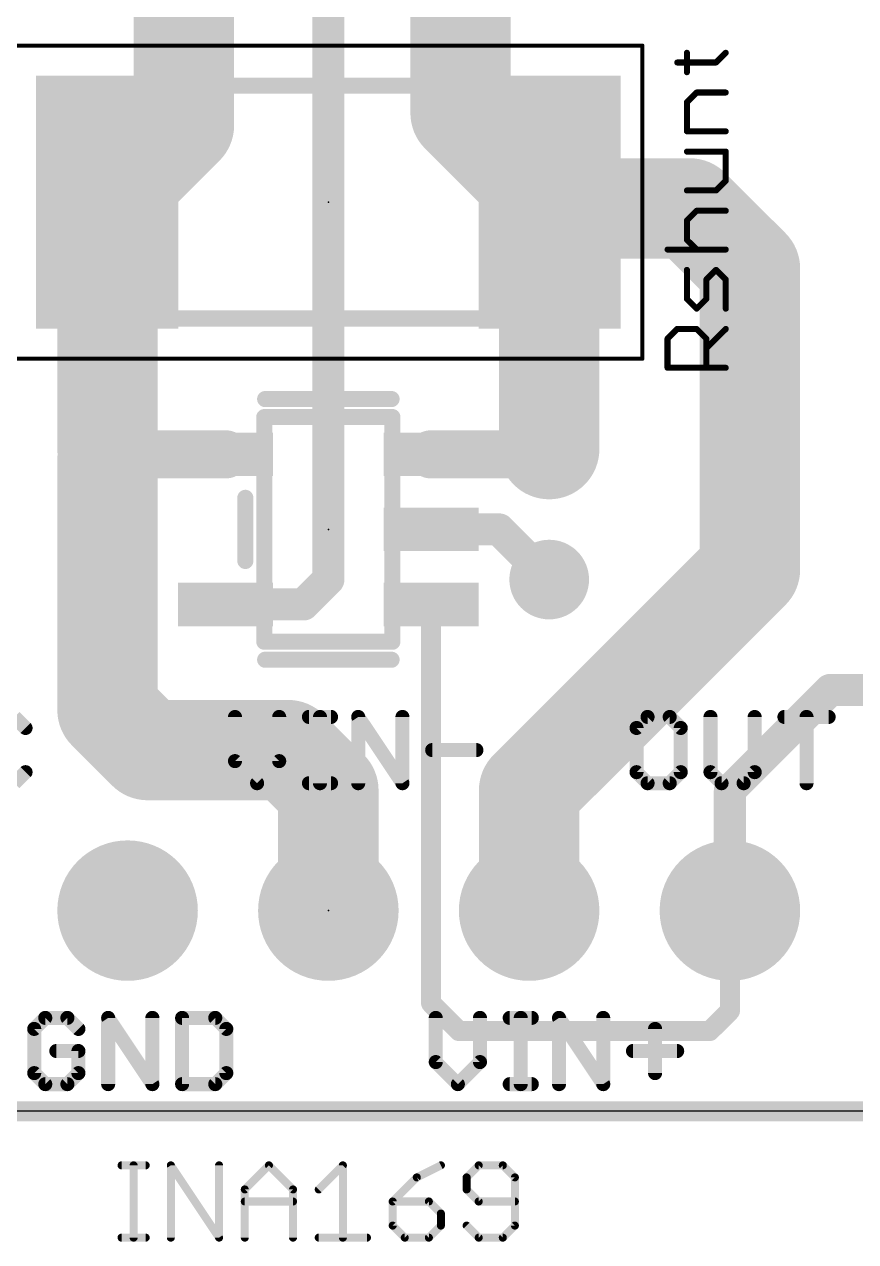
# Model space of a CAD drawing. Extents: x -4.8 to 24, y -1.7 to 22.6.
# Drawn here: x 7.58 to 18.1, y -1.65 to 13.76 of the extents above; entities that cross this region are included whole.
import ezdxf

# ---------------------------------------------------------------- set-up
doc = ezdxf.new("R2010")
doc.units = 0
for name, color, linetype in [('1', 12, 'CONTINUOUS'), ('16', 132, 'CONTINUOUS'), ('17', 110, 'CONTINUOUS'), ('18', 110, 'CONTINUOUS'), ('20', 53, 'CONTINUOUS'), ('21', 40, 'CONTINUOUS'), ('23', 53, 'CONTINUOUS'), ('27', 253, 'CONTINUOUS'), ('39', 12, 'CONTINUOUS'), ('51', 253, 'CONTINUOUS')]:
    doc.layers.add(name, color=color, linetype=linetype)

# ---------------------------------------------------------------- blocks, each defined once
blk = doc.blocks.new('RECT')
blk.add_solid([(-0.5, -0.5), (0.5, -0.5), (-0.5, 0.5), (0.5, 0.5)])
blk = doc.blocks.new('ROUNDP')
at = {"const_width": 0.5}
blk.add_lwpolyline([(0, -0.25, 1), (0, 0.25, 1), (0, -0.25)], format="xyb", dxfattribs=at)
blk = doc.blocks.new('ROUNDV')
at = {"const_width": 0.5}
blk.add_lwpolyline([(0, -0.25, 1), (0, 0.25, 1), (0, -0.25)], format="xyb", dxfattribs=at)

msp = doc.modelspace()

# ---------------------------------------------------------------- linework, layer by layer
at = {"layer": '1'}
for points, const_width in [([(11.43, 6.731), (11.43, 18.796)], 0.4064), ([(9.603, 17.376), (9.603, 12.482)], 1.27), ([(13.103, 17.376), (13.103, 12.636)], 1.27), ([(13.103, 12.636), (14.23, 11.509)], 1.27), ([(9.603, 12.482), (8.63, 11.509)], 1.27), ([(8.636, 11.503), (8.63, 11.509)], 1.27), ([(8.636, 8.382), (8.636, 11.503)], 1.27), ([(14.224, 11.503), (14.23, 11.509)], 1.27), ([(14.224, 8.382), (14.224, 11.503)], 1.27), ([(14.309, 11.43), (14.23, 11.509)], 1.27), ([(16.002, 11.43), (14.309, 11.43)], 1.27), ([(16.764, 10.668), (16.002, 11.43)], 1.27), ([(16.764, 6.858), (16.764, 10.668)], 1.27), ([(8.636, 8.25), (8.702, 8.316)], 1.27), ([(8.636, 5.08), (8.636, 8.25)], 1.27), ([(8.702, 8.316), (8.636, 8.382)], 0.6096), ([(14.158, 8.316), (14.224, 8.382)], 0.6096), ([(10.1299, 8.316), (8.702, 8.316)], 0.6096), ([(12.7301, 8.316), (14.158, 8.316)], 0.6096), ([(12.7301, 7.366), (13.589, 7.366)], 0.4064), ([(13.589, 7.366), (14.224, 6.731)], 0.4064), ([(13.97, 4.064), (16.764, 6.858)], 1.27), ([(11.115, 6.416), (11.43, 6.731)], 0.4064), ([(10.1299, 6.416), (11.115, 6.416)], 0.4064), ([(12.7301, 6.416), (12.7301, 1.3669)], 0.254), ([(9.144, 4.572), (8.636, 5.08)], 1.27), ([(17.78, 5.334), (16.51, 4.064)], 0.4064), ([(21.336, 5.334), (17.78, 5.334)], 0.4064), ([(10.922, 4.572), (9.144, 4.572)], 1.27), ([(11.43, 4.064), (10.922, 4.572)], 1.27), ([(11.43, 2.54), (11.43, 4.064)], 1.27), ([(13.97, 2.54), (13.97, 4.064)], 1.27), ([(16.51, 4.064), (16.51, 2.54)], 0.4064), ([(16.51, 1.27), (16.51, 2.54)], 0.254), ([(12.7301, 1.3669), (13.081, 1.016)], 0.254), ([(16.256, 1.016), (16.51, 1.27)], 0.254), ([(13.081, 1.016), (16.256, 1.016)], 0.254)]:
    msp.add_lwpolyline(points, dxfattribs=dict(at, const_width=const_width))
for points, const_width in [([(13.3275, 12.8605, 1), (12.8785, 12.4115)], 0.635), ([(9.8275, 12.2575, 1), (9.3785, 12.7065)], 0.635), ([(12.7855, 12.636, 1), (13.4205, 12.636)], 0.635), ([(9.2855, 12.482, 1), (9.9205, 12.482)], 0.635), ([(8.8545, 11.7335, 1), (8.4055, 11.2845)], 0.635), ([(8.4055, 11.7335, 1), (8.8545, 11.2845)], 0.635), ([(8.9535, 11.503, 1), (8.3185, 11.503)], 0.635), ([(8.4115, 11.2785, 1), (8.8605, 11.7275)], 0.635), ([(14.5415, 11.503, 1), (13.9065, 11.503)], 0.635), ([(13.9995, 11.7275, 1), (14.4485, 11.2785)], 0.635), ([(14.4545, 11.7335, 1), (14.0055, 11.2845)], 0.635), ([(14.309, 11.7475, 1), (14.309, 11.1125)], 0.635), ([(14.4545, 11.2845, 1), (14.0055, 11.7335)], 0.635), ([(14.0055, 11.2845, 1), (14.4545, 11.7335)], 0.635), ([(16.2265, 11.6545, 1), (15.7775, 11.2055)], 0.635), ([(16.002, 11.1125, 1), (16.002, 11.7475)], 0.635), ([(14.0845, 11.2055, 1), (14.5335, 11.6545)], 0.635), ([(17.0815, 10.668, 1), (16.4465, 10.668)], 0.635), ([(16.5395, 10.4435, 1), (16.9885, 10.8925)], 0.635), ([(8.9265, 8.0915, 1), (8.4775, 8.5405)], 0.635), ([(8.9535, 8.25, 1), (8.3185, 8.25)], 0.635), ([(8.4115, 8.4745, 1), (8.8605, 8.0255)], 0.635), ([(8.3185, 8.382, 1), (8.9535, 8.382)], 0.635), ([(8.7438, 8.4898, 1), (8.5282, 8.2742)], 0.3048), ([(13.9065, 8.382, 1), (14.5415, 8.382)], 0.635), ([(14.3318, 8.2742, 1), (14.1162, 8.4898)], 0.3048), ([(8.702, 8.4684, 1), (8.702, 8.1636)], 0.3048), ([(8.5942, 8.2082, 1), (8.8098, 8.4238)], 0.3048), ([(10.1299, 8.1636, 1), (10.1299, 8.4684)], 0.3048), ([(12.7301, 8.4684, 1), (12.7301, 8.1636)], 0.3048), ([(14.0502, 8.4238, 1), (14.2658, 8.2082)], 0.3048), ([(14.158, 8.1636, 1), (14.158, 8.4684)], 0.3048), ([(12.7301, 7.4676, 1), (12.7301, 7.2644)], 0.2032), ([(13.6608, 7.4378, 1), (13.5172, 7.2942)], 0.2032), ([(13.589, 7.2644, 1), (13.589, 7.4676)], 0.2032), ([(16.9885, 6.6335, 1), (16.5395, 7.0825)], 0.635), ([(16.4465, 6.858, 1), (17.0815, 6.858)], 0.635), ([(11.3284, 6.731, 1), (11.5316, 6.731)], 0.2032), ([(11.5018, 6.6592, 1), (11.3582, 6.8028)], 0.2032), ([(14.1522, 6.6592, 1), (14.2958, 6.8028)], 0.2032), ([(10.1299, 6.5176, 1), (10.1299, 6.3144)], 0.2032), ([(11.0432, 6.4878, 1), (11.1868, 6.3442)], 0.2032), ([(11.115, 6.3144, 1), (11.115, 6.5176)], 0.2032), ([(12.7936, 6.416, 1), (12.6666, 6.416)], 0.127), ([(8.8605, 5.3045, 1), (8.4115, 4.8555)], 0.635), ([(8.3185, 5.08, 1), (8.9535, 5.08)], 0.635), ([(17.78, 5.4356, 1), (17.78, 5.2324)], 0.2032), ([(17.8518, 5.2622, 1), (17.7082, 5.4058)], 0.2032), ([(9.144, 4.8895, 1), (9.144, 4.2545)], 0.635), ([(8.9195, 4.3475, 1), (9.3685, 4.7965)], 0.635), ([(11.1465, 4.7965, 1), (10.6975, 4.3475)], 0.635), ([(10.922, 4.2545, 1), (10.922, 4.8895)], 0.635), ([(11.7475, 4.064, 1), (11.1125, 4.064)], 0.635), ([(14.2875, 4.064, 1), (13.6525, 4.064)], 0.635), ([(11.2055, 3.8395, 1), (11.6545, 4.2885)], 0.635), ([(13.7455, 4.2885, 1), (14.1945, 3.8395)], 0.635), ([(16.6116, 4.064, 1), (16.4084, 4.064)], 0.2032), ([(16.4382, 4.1358, 1), (16.5818, 3.9922)], 0.2032), ([(11.1125, 2.54, 1), (11.7475, 2.54)], 0.635), ([(13.6525, 2.54, 1), (14.2875, 2.54)], 0.635), ([(16.4084, 2.54, 1), (16.6116, 2.54)], 0.2032), ([(16.5735, 2.54, 1), (16.4465, 2.54)], 0.127), ([(12.775, 1.4118, 1), (12.6852, 1.322)], 0.127), ([(12.6666, 1.3669, 1), (12.7936, 1.3669)], 0.127), ([(16.5549, 1.2251, 1), (16.4651, 1.3149)], 0.127), ([(16.4465, 1.27, 1), (16.5735, 1.27)], 0.127), ([(13.081, 1.0795, 1), (13.081, 0.9525)], 0.127), ([(13.0361, 0.9711, 1), (13.1259, 1.0609)], 0.127), ([(16.2111, 1.0609, 1), (16.3009, 0.9711)], 0.127), ([(16.256, 0.9525, 1), (16.256, 1.0795)], 0.127)]:
    msp.add_lwpolyline(points, format="xyb", dxfattribs=dict(at, const_width=const_width))
at = {"layer": '16'}
for points, const_width in [([(14.224, 6.731), (14.478, 6.731)], 0.4064), ([(22.86, 0), (0, 0)], 0.254)]:
    msp.add_lwpolyline(points, dxfattribs=dict(at, const_width=const_width))
at = {"layer": '16', "const_width": 0.2032}
for points in [[(14.224, 6.8326, 1), (14.224, 6.6294)], [(14.478, 6.6294, 1), (14.478, 6.8326)]]:
    msp.add_lwpolyline(points, format="xyb", dxfattribs=at)
at = {"layer": '20'}
msp.add_line((20.32, 0), (2.54, 0), dxfattribs=at)
at = {"layer": '21'}
for points, const_width in [([(15.9664, 13.1542), (15.9664, 13.3999)], 0.0762), ([(16.335, 13.277), (16.4579, 13.3999)], 0.0762), ([(15.8435, 13.277), (16.335, 13.277)], 0.0762), ([(15.9664, 12.7744), (16.0893, 12.8972)], 0.0762), ([(15.9664, 12.4058), (15.9664, 12.7744)], 0.0762), ([(16.0893, 12.8972), (16.4579, 12.8972)], 0.0762), ([(16.4579, 12.4058), (15.9664, 12.4058)], 0.0762), ([(16.4579, 12.1488), (15.9664, 12.1488)], 0.0762), ([(16.4579, 11.7802), (16.4579, 12.1488)], 0.0762), ([(16.335, 11.6573), (16.4579, 11.7802)], 0.0762), ([(15.9664, 11.6573), (16.335, 11.6573)], 0.0762), ([(15.9664, 11.2775), (16.0893, 11.4004)], 0.0762), ([(16.0893, 11.4004), (16.4579, 11.4004)], 0.0762), ([(15.9664, 11.0318), (15.9664, 11.2775)], 0.0762), ([(15.7207, 10.9089), (16.4579, 10.9089)], 0.0762), ([(16.0893, 10.9089), (15.9664, 11.0318)], 0.0762), ([(15.9664, 10.2834), (15.9664, 10.652)], 0.0762), ([(16.335, 10.652), (16.2122, 10.5291)], 0.0762), ([(16.4579, 10.5291), (16.335, 10.652)], 0.0762), ([(16.2122, 10.5291), (16.2122, 10.2834)], 0.0762), ([(16.4579, 10.1605), (16.4579, 10.5291)], 0.0762), ([(16.0893, 10.1605), (15.9664, 10.2834)], 0.0762), ([(16.2122, 10.2834), (16.0893, 10.1605)], 0.0762), ([(15.7207, 9.7807), (15.8435, 9.9036)], 0.0762), ([(15.8435, 9.9036), (16.0893, 9.9036)], 0.0762), ([(16.0893, 9.9036), (16.2122, 9.7807)], 0.0762), ([(16.2122, 9.6578), (16.4579, 9.9036)], 0.0762), ([(15.7207, 9.4121), (15.7207, 9.7807)], 0.0762), ([(16.2122, 9.7807), (16.2122, 9.4121)], 0.0762), ([(16.4579, 9.4121), (15.7207, 9.4121)], 0.0762), ([(10.63, 9.016), (12.23, 9.016)], 0.2032), ([(10.38, 6.966), (10.38, 7.766)], 0.2032), ([(10.63, 5.716), (12.23, 5.716)], 0.2032), ([(7.5992, 4.852), (7.4594, 4.9918)], 0.1778), ([(10.2489, 4.9918), (10.2489, 4.4325)], 0.1778), ([(10.8082, 4.4325), (10.8082, 4.9918)], 0.1778), ([(11.1844, 4.9918), (11.4641, 4.9918)], 0.1778), ([(11.3242, 4.1529), (11.3242, 4.9918)], 0.1778), ([(11.8081, 4.1529), (11.8081, 4.9918)], 0.1778), ([(11.8081, 4.9918), (12.3674, 4.1529)], 0.1778), ([(12.3674, 4.1529), (12.3674, 4.9918)], 0.1778), ([(15.4687, 4.9918), (15.3289, 4.852)], 0.1778), ([(15.3289, 4.852), (15.3289, 4.2927)], 0.1778), ([(15.7484, 4.9918), (15.4687, 4.9918)], 0.1778), ([(15.8882, 4.852), (15.7484, 4.9918)], 0.1778), ([(15.8882, 4.2927), (15.8882, 4.852)], 0.1778), ([(16.2644, 4.9918), (16.2644, 4.2927)], 0.1778), ([(16.8237, 4.2927), (16.8237, 4.9918)], 0.1778), ([(17.1999, 4.9918), (17.7592, 4.9918)], 0.1778), ([(17.4796, 4.1529), (17.4796, 4.9918)], 0.1778), ([(12.7436, 4.5724), (13.3029, 4.5724)], 0.1778), ([(10.2489, 4.4325), (10.5285, 4.1529)], 0.1778), ([(10.5285, 4.1529), (10.8082, 4.4325)], 0.1778), ([(7.4594, 4.1529), (7.5992, 4.2927)], 0.1778), ([(15.3289, 4.2927), (15.4687, 4.1529)], 0.1778), ([(15.7484, 4.1529), (15.8882, 4.2927)], 0.1778), ([(16.2644, 4.2927), (16.4042, 4.1529)], 0.1778), ([(16.6839, 4.1529), (16.8237, 4.2927)], 0.1778), ([(11.1844, 4.1529), (11.4641, 4.1529)], 0.1778), ([(15.4687, 4.1529), (15.7484, 4.1529)], 0.1778), ([(16.4042, 4.1529), (16.6839, 4.1529)], 0.1778), ([(7.8487, 1.1818), (7.7089, 1.042)], 0.1778), ([(8.1284, 1.1818), (7.8487, 1.1818)], 0.1778), ([(8.2682, 1.042), (8.1284, 1.1818)], 0.1778), ([(8.6444, 0.3429), (8.6444, 1.1818)], 0.1778), ([(8.6444, 1.1818), (9.2037, 0.3429)], 0.1778), ([(9.2037, 0.3429), (9.2037, 1.1818)], 0.1778), ([(9.5799, 1.1818), (9.5799, 0.3429)], 0.1778), ([(9.9994, 1.1818), (9.5799, 1.1818)], 0.1778), ([(10.1392, 1.042), (9.9994, 1.1818)], 0.1778), ([(12.7889, 1.1818), (12.7889, 0.6225)], 0.1778), ([(13.3482, 0.6225), (13.3482, 1.1818)], 0.1778), ([(13.7244, 1.1818), (14.0041, 1.1818)], 0.1778), ([(13.8642, 0.3429), (13.8642, 1.1818)], 0.1778), ([(14.3481, 0.3429), (14.3481, 1.1818)], 0.1778), ([(14.3481, 1.1818), (14.9074, 0.3429)], 0.1778), ([(14.9074, 0.3429), (14.9074, 1.1818)], 0.1778), ([(7.7089, 1.042), (7.7089, 0.4827)], 0.1778), ([(10.1392, 0.4827), (10.1392, 1.042)], 0.1778), ([(15.5633, 1.042), (15.5633, 0.4827)], 0.1778), ([(8.2682, 0.7624), (7.9885, 0.7624)], 0.1778), ([(8.2682, 0.4827), (8.2682, 0.7624)], 0.1778), ([(15.2836, 0.7624), (15.8429, 0.7624)], 0.1778), ([(12.7889, 0.6225), (13.0685, 0.3429)], 0.1778), ([(13.0685, 0.3429), (13.3482, 0.6225)], 0.1778), ([(7.7089, 0.4827), (7.8487, 0.3429)], 0.1778), ([(8.1284, 0.3429), (8.2682, 0.4827)], 0.1778), ([(9.9994, 0.3429), (10.1392, 0.4827)], 0.1778), ([(7.8487, 0.3429), (8.1284, 0.3429)], 0.1778), ([(9.5799, 0.3429), (9.9994, 0.3429)], 0.1778), ([(13.7244, 0.3429), (14.0041, 0.3429)], 0.1778)]:
    msp.add_lwpolyline(points, dxfattribs=dict(at, const_width=const_width))
for points, const_width in [([(15.9855, 13.3999, 1), (15.9474, 13.3999)], 0.0381), ([(16.4714, 13.3864, 1), (16.4444, 13.4134)], 0.0381), ([(15.8435, 13.2961, 1), (15.8435, 13.258)], 0.0381), ([(16.3216, 13.2905, 1), (16.3485, 13.2636)], 0.0381), ([(16.335, 13.258, 1), (16.335, 13.2961)], 0.0381), ([(15.9474, 13.1542, 1), (15.9855, 13.1542)], 0.0381), ([(15.9529, 12.7878, 1), (15.9799, 12.7609)], 0.0381), ([(15.9855, 12.7744, 1), (15.9474, 12.7744)], 0.0381), ([(16.0893, 12.9163, 1), (16.0893, 12.8782)], 0.0381), ([(16.1028, 12.8838, 1), (16.0758, 12.9107)], 0.0381), ([(16.4579, 12.8782, 1), (16.4579, 12.9163)], 0.0381), ([(15.9664, 12.4248, 1), (15.9664, 12.3867)], 0.0381), ([(15.9474, 12.4058, 1), (15.9855, 12.4058)], 0.0381), ([(16.4579, 12.3867, 1), (16.4579, 12.4248)], 0.0381), ([(15.9664, 12.1679, 1), (15.9664, 12.1298)], 0.0381), ([(16.477, 12.1488, 1), (16.4389, 12.1488)], 0.0381), ([(16.4579, 12.1298, 1), (16.4579, 12.1679)], 0.0381), ([(16.4389, 11.7802, 1), (16.477, 11.7802)], 0.0381), ([(16.4714, 11.7667, 1), (16.4444, 11.7937)], 0.0381), ([(15.9664, 11.6764, 1), (15.9664, 11.6383)], 0.0381), ([(16.3216, 11.6708, 1), (16.3485, 11.6439)], 0.0381), ([(16.335, 11.6383, 1), (16.335, 11.6764)], 0.0381), ([(16.0893, 11.4195, 1), (16.0893, 11.3814)], 0.0381), ([(16.1028, 11.3869, 1), (16.0758, 11.4139)], 0.0381), ([(16.4579, 11.3814, 1), (16.4579, 11.4195)], 0.0381), ([(15.9529, 11.291, 1), (15.9799, 11.2641)], 0.0381), ([(15.9855, 11.2775, 1), (15.9474, 11.2775)], 0.0381), ([(15.7207, 10.928, 1), (15.7207, 10.8899)], 0.0381), ([(15.9799, 11.0453, 1), (15.9529, 11.0183)], 0.0381), ([(15.9474, 11.0318, 1), (15.9855, 11.0318)], 0.0381), ([(16.4579, 10.8899, 1), (16.4579, 10.928)], 0.0381), ([(16.0758, 10.8955, 1), (16.1028, 10.9224)], 0.0381), ([(15.9855, 10.652, 1), (15.9474, 10.652)], 0.0381), ([(16.3485, 10.6655, 1), (16.3216, 10.6385)], 0.0381), ([(16.3485, 10.6385, 1), (16.3216, 10.6655)], 0.0381), ([(16.2312, 10.5291, 1), (16.1931, 10.5291)], 0.0381), ([(16.1987, 10.5426, 1), (16.2256, 10.5157)], 0.0381), ([(16.477, 10.5291, 1), (16.4389, 10.5291)], 0.0381), ([(16.4444, 10.5157, 1), (16.4714, 10.5426)], 0.0381), ([(15.9799, 10.2969, 1), (15.9529, 10.2699)], 0.0381), ([(15.9474, 10.2834, 1), (15.9855, 10.2834)], 0.0381), ([(16.0758, 10.174, 1), (16.1028, 10.147)], 0.0381), ([(16.0758, 10.147, 1), (16.1028, 10.174)], 0.0381), ([(16.1931, 10.2834, 1), (16.2312, 10.2834)], 0.0381), ([(16.2256, 10.2699, 1), (16.1987, 10.2969)], 0.0381), ([(16.4389, 10.1605, 1), (16.477, 10.1605)], 0.0381), ([(15.8435, 9.9226, 1), (15.8435, 9.8845)], 0.0381), ([(15.857, 9.8901, 1), (15.8301, 9.9171)], 0.0381), ([(16.1028, 9.9171, 1), (16.0758, 9.8901)], 0.0381), ([(16.0893, 9.8845, 1), (16.0893, 9.9226)], 0.0381), ([(16.4714, 9.8901, 1), (16.4444, 9.9171)], 0.0381), ([(15.7397, 9.7807, 1), (15.7016, 9.7807)], 0.0381), ([(15.7072, 9.7942, 1), (15.7341, 9.7672)], 0.0381), ([(16.2312, 9.7807, 1), (16.1931, 9.7807)], 0.0381), ([(16.1987, 9.7672, 1), (16.2256, 9.7942)], 0.0381), ([(16.1987, 9.6713, 1), (16.2256, 9.6444)], 0.0381), ([(15.7016, 9.4121, 1), (15.7397, 9.4121)], 0.0381), ([(15.7207, 9.4312, 1), (15.7207, 9.3931)], 0.0381), ([(16.1931, 9.4121, 1), (16.2312, 9.4121)], 0.0381), ([(16.4579, 9.3931, 1), (16.4579, 9.4312)], 0.0381), ([(10.63, 9.0668, 1), (10.63, 8.9652)], 0.1016), ([(12.23, 8.9652, 1), (12.23, 9.0668)], 0.1016), ([(10.4308, 7.766, 1), (10.3292, 7.766)], 0.1016), ([(10.3292, 6.966, 1), (10.4308, 6.966)], 0.1016), ([(10.63, 5.7668, 1), (10.63, 5.6652)], 0.1016), ([(12.23, 5.6652, 1), (12.23, 5.7668)], 0.1016), ([(10.2934, 4.9918, 1), (10.2045, 4.9918)], 0.0889), ([(10.8526, 4.9918, 1), (10.7637, 4.9918)], 0.0889), ([(11.1844, 5.0363, 1), (11.1844, 4.9474)], 0.0889), ([(11.3687, 4.9918, 1), (11.2798, 4.9918)], 0.0889), ([(11.4641, 4.9474, 1), (11.4641, 5.0363)], 0.0889), ([(11.8451, 5.0165, 1), (11.7711, 4.9672)], 0.0889), ([(11.8525, 4.9918, 1), (11.7636, 4.9918)], 0.0889), ([(12.4118, 4.9918, 1), (12.3229, 4.9918)], 0.0889), ([(15.3734, 4.852, 1), (15.2845, 4.852)], 0.0889), ([(15.4687, 5.0363, 1), (15.4687, 4.9474)], 0.0889), ([(15.5001, 4.9604, 1), (15.4373, 5.0232)], 0.0889), ([(15.7798, 5.0232, 1), (15.7169, 4.9604)], 0.0889), ([(15.7484, 4.9474, 1), (15.7484, 5.0363)], 0.0889), ([(15.9326, 4.852, 1), (15.8437, 4.852)], 0.0889), ([(16.3089, 4.9918, 1), (16.22, 4.9918)], 0.0889), ([(16.8681, 4.9918, 1), (16.7792, 4.9918)], 0.0889), ([(17.1999, 5.0363, 1), (17.1999, 4.9474)], 0.0889), ([(17.524, 4.9918, 1), (17.4351, 4.9918)], 0.0889), ([(17.7592, 4.9474, 1), (17.7592, 5.0363)], 0.0889), ([(7.5678, 4.8206, 1), (7.6306, 4.8834)], 0.0889), ([(15.2975, 4.8834, 1), (15.3603, 4.8206)], 0.0889), ([(15.8567, 4.8206, 1), (15.9196, 4.8834)], 0.0889), ([(12.7436, 4.6168, 1), (12.7436, 4.5279)], 0.0889), ([(13.3029, 4.5279, 1), (13.3029, 4.6168)], 0.0889), ([(10.2803, 4.464, 1), (10.2175, 4.4011)], 0.0889), ([(10.2045, 4.4325, 1), (10.2934, 4.4325)], 0.0889), ([(10.7637, 4.4325, 1), (10.8526, 4.4325)], 0.0889), ([(10.8396, 4.4011, 1), (10.7767, 4.464)], 0.0889), ([(7.6306, 4.2613, 1), (7.5678, 4.3241)], 0.0889), ([(15.3603, 4.3241, 1), (15.2975, 4.2613)], 0.0889), ([(15.2845, 4.2927, 1), (15.3734, 4.2927)], 0.0889), ([(15.8437, 4.2927, 1), (15.9326, 4.2927)], 0.0889), ([(15.9196, 4.2613, 1), (15.8567, 4.3241)], 0.0889), ([(16.2958, 4.3241, 1), (16.233, 4.2613)], 0.0889), ([(16.22, 4.2927, 1), (16.3089, 4.2927)], 0.0889), ([(16.7792, 4.2927, 1), (16.8681, 4.2927)], 0.0889), ([(16.8551, 4.2613, 1), (16.7923, 4.3241)], 0.0889), ([(10.4971, 4.1843, 1), (10.56, 4.1215)], 0.0889), ([(10.4971, 4.1215, 1), (10.56, 4.1843)], 0.0889), ([(11.1844, 4.1974, 1), (11.1844, 4.1084)], 0.0889), ([(11.2798, 4.1529, 1), (11.3687, 4.1529)], 0.0889), ([(11.4641, 4.1084, 1), (11.4641, 4.1974)], 0.0889), ([(11.7636, 4.1529, 1), (11.8525, 4.1529)], 0.0889), ([(12.3229, 4.1529, 1), (12.4118, 4.1529)], 0.0889), ([(12.3304, 4.1282, 1), (12.4044, 4.1776)], 0.0889), ([(15.4687, 4.1974, 1), (15.4687, 4.1084)], 0.0889), ([(15.4373, 4.1215, 1), (15.5001, 4.1843)], 0.0889), ([(15.7169, 4.1843, 1), (15.7798, 4.1215)], 0.0889), ([(15.7484, 4.1084, 1), (15.7484, 4.1974)], 0.0889), ([(16.4042, 4.1974, 1), (16.4042, 4.1084)], 0.0889), ([(16.3728, 4.1215, 1), (16.4357, 4.1843)], 0.0889), ([(16.6524, 4.1843, 1), (16.7153, 4.1215)], 0.0889), ([(16.6839, 4.1084, 1), (16.6839, 4.1974)], 0.0889), ([(17.4351, 4.1529, 1), (17.524, 4.1529)], 0.0889), ([(7.8487, 1.2263, 1), (7.8487, 1.1374)], 0.0889), ([(7.8801, 1.1504, 1), (7.8173, 1.2132)], 0.0889), ([(8.1598, 1.2132, 1), (8.0969, 1.1504)], 0.0889), ([(8.1284, 1.1374, 1), (8.1284, 1.2263)], 0.0889), ([(8.6814, 1.2065, 1), (8.6074, 1.1572)], 0.0889), ([(8.6889, 1.1818, 1), (8.6, 1.1818)], 0.0889), ([(9.2481, 1.1818, 1), (9.1592, 1.1818)], 0.0889), ([(9.5799, 1.2263, 1), (9.5799, 1.1374)], 0.0889), ([(9.6244, 1.1818, 1), (9.5355, 1.1818)], 0.0889), ([(10.0308, 1.2132, 1), (9.968, 1.1504)], 0.0889), ([(9.9994, 1.1374, 1), (9.9994, 1.2263)], 0.0889), ([(12.8333, 1.1818, 1), (12.7445, 1.1818)], 0.0889), ([(13.3926, 1.1818, 1), (13.3037, 1.1818)], 0.0889), ([(13.7244, 1.2263, 1), (13.7244, 1.1374)], 0.0889), ([(13.9087, 1.1818, 1), (13.8198, 1.1818)], 0.0889), ([(14.0041, 1.1374, 1), (14.0041, 1.2263)], 0.0889), ([(14.3925, 1.1818, 1), (14.3036, 1.1818)], 0.0889), ([(14.3851, 1.2065, 1), (14.3111, 1.1572)], 0.0889), ([(14.9518, 1.1818, 1), (14.8629, 1.1818)], 0.0889), ([(7.7534, 1.042, 1), (7.6645, 1.042)], 0.0889), ([(7.6775, 1.0734, 1), (7.7403, 1.0106)], 0.0889), ([(8.2367, 1.0106, 1), (8.2996, 1.0734)], 0.0889), ([(10.1837, 1.042, 1), (10.0948, 1.042)], 0.0889), ([(10.1078, 1.0106, 1), (10.1706, 1.0734)], 0.0889), ([(15.6077, 1.042, 1), (15.5188, 1.042)], 0.0889), ([(7.9885, 0.8068, 1), (7.9885, 0.7179)], 0.0889), ([(8.3126, 0.7624, 1), (8.2237, 0.7624)], 0.0889), ([(8.2682, 0.7179, 1), (8.2682, 0.8068)], 0.0889), ([(15.2836, 0.8068, 1), (15.2836, 0.7179)], 0.0889), ([(15.8429, 0.7179, 1), (15.8429, 0.8068)], 0.0889), ([(12.8203, 0.654, 1), (12.7575, 0.5911)], 0.0889), ([(12.7445, 0.6225, 1), (12.8333, 0.6225)], 0.0889), ([(13.3037, 0.6225, 1), (13.3926, 0.6225)], 0.0889), ([(13.3796, 0.5911, 1), (13.3167, 0.654)], 0.0889), ([(7.7403, 0.5141, 1), (7.6775, 0.4513)], 0.0889), ([(7.6645, 0.4827, 1), (7.7534, 0.4827)], 0.0889), ([(8.2237, 0.4827, 1), (8.3126, 0.4827)], 0.0889), ([(8.2996, 0.4513, 1), (8.2367, 0.5141)], 0.0889), ([(10.0948, 0.4827, 1), (10.1837, 0.4827)], 0.0889), ([(10.1706, 0.4513, 1), (10.1078, 0.5141)], 0.0889), ([(15.5188, 0.4827, 1), (15.6077, 0.4827)], 0.0889), ([(7.8487, 0.3874, 1), (7.8487, 0.2985)], 0.0889), ([(7.8173, 0.3115, 1), (7.8801, 0.3743)], 0.0889), ([(8.0969, 0.3743, 1), (8.1598, 0.3115)], 0.0889), ([(8.1284, 0.2985, 1), (8.1284, 0.3874)], 0.0889), ([(8.6, 0.3429, 1), (8.6889, 0.3429)], 0.0889), ([(9.1592, 0.3429, 1), (9.2481, 0.3429)], 0.0889), ([(9.1667, 0.3182, 1), (9.2407, 0.3676)], 0.0889), ([(9.5799, 0.3874, 1), (9.5799, 0.2985)], 0.0889), ([(9.5355, 0.3429, 1), (9.6244, 0.3429)], 0.0889), ([(9.968, 0.3743, 1), (10.0308, 0.3115)], 0.0889), ([(9.9994, 0.2985, 1), (9.9994, 0.3874)], 0.0889), ([(13.0371, 0.3743, 1), (13.1, 0.3115)], 0.0889), ([(13.0371, 0.3115, 1), (13.1, 0.3743)], 0.0889), ([(13.7244, 0.3874, 1), (13.7244, 0.2985)], 0.0889), ([(13.8198, 0.3429, 1), (13.9087, 0.3429)], 0.0889), ([(14.0041, 0.2985, 1), (14.0041, 0.3874)], 0.0889), ([(14.3036, 0.3429, 1), (14.3925, 0.3429)], 0.0889), ([(14.8629, 0.3429, 1), (14.9518, 0.3429)], 0.0889), ([(14.8704, 0.3182, 1), (14.9444, 0.3676)], 0.0889)]:
    msp.add_lwpolyline(points, format="xyb", dxfattribs=dict(at, const_width=const_width))
at = {"layer": '23'}
for p in [(11.43, 11.509), (11.43, 7.366), (11.43, 2.54)]:
    msp.add_point(p, dxfattribs=at)
at = {"layer": '27', "const_width": 0.1016}
for points in [[(8.8138, -0.685), (9.1189, -0.685)], [(8.9663, -1.6002), (8.9663, -0.685)], [(9.4375, -1.6002), (9.4375, -0.685)], [(9.4375, -0.685), (10.0476, -1.6002)], [(10.0476, -1.6002), (10.0476, -0.685)], [(10.373, -0.9901), (10.6781, -0.685)], [(10.6781, -0.685), (10.9831, -0.9901)], [(11.3085, -0.9901), (11.6136, -0.685)], [(11.6136, -0.685), (11.6136, -1.6002)], [(12.8542, -0.685), (12.5491, -0.8376)], [(13.3321, -0.685), (13.1796, -0.8376)], [(13.6371, -0.685), (13.3321, -0.685)], [(13.7897, -0.8376), (13.6371, -0.685)], [(12.5491, -0.8376), (12.244, -1.1426)], [(13.1796, -0.8376), (13.1796, -0.9901)], [(13.7897, -1.4477), (13.7897, -0.8376)], [(10.373, -1.6002), (10.373, -0.9901)], [(10.9831, -0.9901), (10.9831, -1.6002)], [(13.1796, -0.9901), (13.3321, -1.1426)], [(10.373, -1.1426), (10.9831, -1.1426)], [(12.244, -1.1426), (12.244, -1.4477)], [(12.7016, -1.1426), (12.244, -1.1426)], [(12.8542, -1.2951), (12.7016, -1.1426)], [(13.3321, -1.1426), (13.7897, -1.1426)], [(12.8542, -1.4477), (12.8542, -1.2951)], [(12.244, -1.4477), (12.3966, -1.6002)], [(12.7016, -1.6002), (12.8542, -1.4477)], [(13.1796, -1.4477), (13.3321, -1.6002)], [(13.6371, -1.6002), (13.7897, -1.4477)], [(8.8138, -1.6002), (9.1189, -1.6002)], [(11.3085, -1.6002), (11.9186, -1.6002)], [(12.3966, -1.6002), (12.7016, -1.6002)], [(13.3321, -1.6002), (13.6371, -1.6002)]]:
    msp.add_lwpolyline(points, dxfattribs=at)
at = {"layer": '27', "const_width": 0.0508}
for points in [[(8.8138, -0.6596, 1), (8.8138, -0.7104)], [(8.9917, -0.685, 1), (8.9409, -0.685)], [(9.1189, -0.7104, 1), (9.1189, -0.6596)], [(9.4586, -0.6709, 1), (9.4163, -0.6991)], [(9.4629, -0.685, 1), (9.4121, -0.685)], [(10.073, -0.685, 1), (10.0222, -0.685)], [(10.696, -0.6671, 1), (10.6601, -0.703)], [(10.696, -0.703, 1), (10.6601, -0.6671)], [(11.639, -0.685, 1), (11.5882, -0.685)], [(11.6315, -0.703, 1), (11.5956, -0.6671)], [(12.8655, -0.7077, 1), (12.8428, -0.6623)], [(13.3321, -0.6596, 1), (13.3321, -0.7104)], [(13.35, -0.703, 1), (13.3141, -0.6671)], [(13.6551, -0.6671, 1), (13.6192, -0.703)], [(13.6371, -0.7104, 1), (13.6371, -0.6596)], [(12.5377, -0.8148, 1), (12.5605, -0.8603)], [(12.5671, -0.8555, 1), (12.5311, -0.8196)], [(13.205, -0.8376, 1), (13.1542, -0.8376)], [(13.1616, -0.8196, 1), (13.1975, -0.8555)], [(13.8151, -0.8376, 1), (13.7643, -0.8376)], [(13.7717, -0.8555, 1), (13.8076, -0.8196)], [(10.3984, -0.9901, 1), (10.3476, -0.9901)], [(10.355, -0.9721, 1), (10.391, -1.008)], [(11.0085, -0.9901, 1), (10.9577, -0.9901)], [(10.9652, -1.008, 1), (11.0011, -0.9721)], [(11.2906, -0.9721, 1), (11.3265, -1.008)], [(13.1975, -0.9721, 1), (13.1616, -1.008)], [(13.1542, -0.9901, 1), (13.205, -0.9901)], [(10.373, -1.1172, 1), (10.373, -1.168)], [(10.9831, -1.168, 1), (10.9831, -1.1172)], [(12.2694, -1.1426, 1), (12.2186, -1.1426)], [(12.244, -1.1172, 1), (12.244, -1.168)], [(12.2261, -1.1246, 1), (12.262, -1.1606)], [(12.7196, -1.1246, 1), (12.6837, -1.1606)], [(12.7016, -1.168, 1), (12.7016, -1.1172)], [(13.3321, -1.1172, 1), (13.3321, -1.168)], [(13.3141, -1.1606, 1), (13.35, -1.1246)], [(13.7897, -1.168, 1), (13.7897, -1.1172)], [(12.8796, -1.2951, 1), (12.8288, -1.2951)], [(12.8362, -1.3131, 1), (12.8721, -1.2772)], [(12.2186, -1.4477, 1), (12.2694, -1.4477)], [(12.262, -1.4297, 1), (12.2261, -1.4656)], [(12.8288, -1.4477, 1), (12.8796, -1.4477)], [(12.8721, -1.4656, 1), (12.8362, -1.4297)], [(13.1975, -1.4297, 1), (13.1616, -1.4656)], [(13.7643, -1.4477, 1), (13.8151, -1.4477)], [(13.8076, -1.4656, 1), (13.7717, -1.4297)], [(8.8138, -1.5748, 1), (8.8138, -1.6256)], [(8.9409, -1.6002, 1), (8.9917, -1.6002)], [(9.1189, -1.6256, 1), (9.1189, -1.5748)], [(9.4121, -1.6002, 1), (9.4629, -1.6002)], [(10.0222, -1.6002, 1), (10.073, -1.6002)], [(10.0265, -1.6143, 1), (10.0687, -1.5861)], [(10.3476, -1.6002, 1), (10.3984, -1.6002)], [(10.9577, -1.6002, 1), (11.0085, -1.6002)], [(11.3085, -1.5748, 1), (11.3085, -1.6256)], [(11.5882, -1.6002, 1), (11.639, -1.6002)], [(11.9186, -1.6256, 1), (11.9186, -1.5748)], [(12.3966, -1.5748, 1), (12.3966, -1.6256)], [(12.3786, -1.6182, 1), (12.4145, -1.5822)], [(12.6837, -1.5822, 1), (12.7196, -1.6182)], [(12.7016, -1.6256, 1), (12.7016, -1.5748)], [(13.3321, -1.5748, 1), (13.3321, -1.6256)], [(13.3141, -1.6182, 1), (13.35, -1.5822)], [(13.6192, -1.5822, 1), (13.6551, -1.6182)], [(13.6371, -1.6256, 1), (13.6371, -1.5748)]]:
    msp.add_lwpolyline(points, format="xyb", dxfattribs=at)
at = {"layer": '39', "const_width": 0.0508}
for points in [[(7.457, 13.492), (15.403, 13.492)], [(15.403, 13.492), (15.403, 9.526)], [(15.403, 9.526), (7.457, 9.526)]]:
    msp.add_lwpolyline(points, dxfattribs=at)
at = {"layer": '39', "const_width": 0.0254}
for points in [[(15.4157, 13.492, 1), (15.3903, 13.492)], [(15.403, 13.4793, 1), (15.403, 13.5047)], [(15.3903, 9.526, 1), (15.4157, 9.526)], [(15.403, 9.5133, 1), (15.403, 9.5387)]]:
    msp.add_lwpolyline(points, format="xyb", dxfattribs=at)
at = {"layer": '51', "const_width": 0.2032}
for points in [[(9.068, 12.982), (13.817, 12.982)], [(9.068, 10.036), (13.817, 10.036)], [(10.6196, 8.7884), (12.2404, 8.7884)], [(10.6196, 5.9436), (10.6196, 8.7884)], [(12.2404, 8.7884), (12.2404, 5.9436)], [(12.2404, 5.9436), (10.6196, 5.9436)]]:
    msp.add_lwpolyline(points, dxfattribs=at)
at = {"layer": '51', "const_width": 0.1016}
for points in [[(9.068, 13.0328, 1), (9.068, 12.9312)], [(13.817, 12.9312, 1), (13.817, 13.0328)], [(9.068, 10.0868, 1), (9.068, 9.9852)], [(13.817, 9.9852, 1), (13.817, 10.0868)], [(10.6196, 8.8392, 1), (10.6196, 8.7376)], [(10.6704, 8.7884, 1), (10.5688, 8.7884)], [(12.2912, 8.7884, 1), (12.1896, 8.7884)], [(12.2404, 8.7376, 1), (12.2404, 8.8392)], [(10.6196, 5.9944, 1), (10.6196, 5.8928)], [(12.2404, 5.8928, 1), (12.2404, 5.9944)], [(10.5688, 5.9436, 1), (10.6704, 5.9436)], [(12.1896, 5.9436, 1), (12.2912, 5.9436)]]:
    msp.add_lwpolyline(points, format="xyb", dxfattribs=at)

# ---------------------------------------------------------------- block references
at = {"layer": '1', "xscale": 1.8, "yscale": 3.2}
for p in [(8.63, 11.509), (14.23, 11.509)]:
    msp.add_blockref('RECT', p, dxfattribs=at)
at = {"layer": '1', "xscale": 0.55, "yscale": 1.2, "rotation": 90}
for p in [(10.1299, 8.316), (12.7301, 8.316), (12.7301, 7.366), (10.1299, 6.416), (12.7301, 6.416)]:
    msp.add_blockref('RECT', p, dxfattribs=at)
at = {"layer": '17', "xscale": 1.778, "yscale": 1.778, "rotation": 90}
for p in [(8.89, 2.54), (8.89, 2.54), (11.43, 2.54), (11.43, 2.54), (13.97, 2.54), (13.97, 2.54), (16.51, 2.54), (16.51, 2.54)]:
    msp.add_blockref('ROUNDP', p, dxfattribs=at)
at = {"layer": '18', "xscale": 1.008, "yscale": 1.008}
msp.add_blockref('ROUNDV', (14.224, 6.731), dxfattribs=at)
msp.add_blockref('ROUNDV', (14.224, 6.731), dxfattribs=at)
at = {"layer": '51'}
for p, xscale, yscale in [((8.6546, 11.5097), 0.8499, 3.1001), ((14.2172, 11.5097), 0.8499, 3.1001), ((8.89, 2.54), 0.508, 0.508), ((11.43, 2.54), 0.508, 0.508), ((13.97, 2.54), 0.508, 0.508), ((16.51, 2.54), 0.508, 0.508)]:
    msp.add_blockref('RECT', p, dxfattribs=dict(at, xscale=xscale, yscale=yscale))
at = {"layer": '51', "xscale": 0.5, "yscale": 0.65, "rotation": 90}
for p in [(10.255, 8.316), (12.605, 8.316), (12.605, 7.366), (10.255, 6.416), (12.605, 6.416)]:
    msp.add_blockref('RECT', p, dxfattribs=at)

doc.saveas('drawing.dxf')
